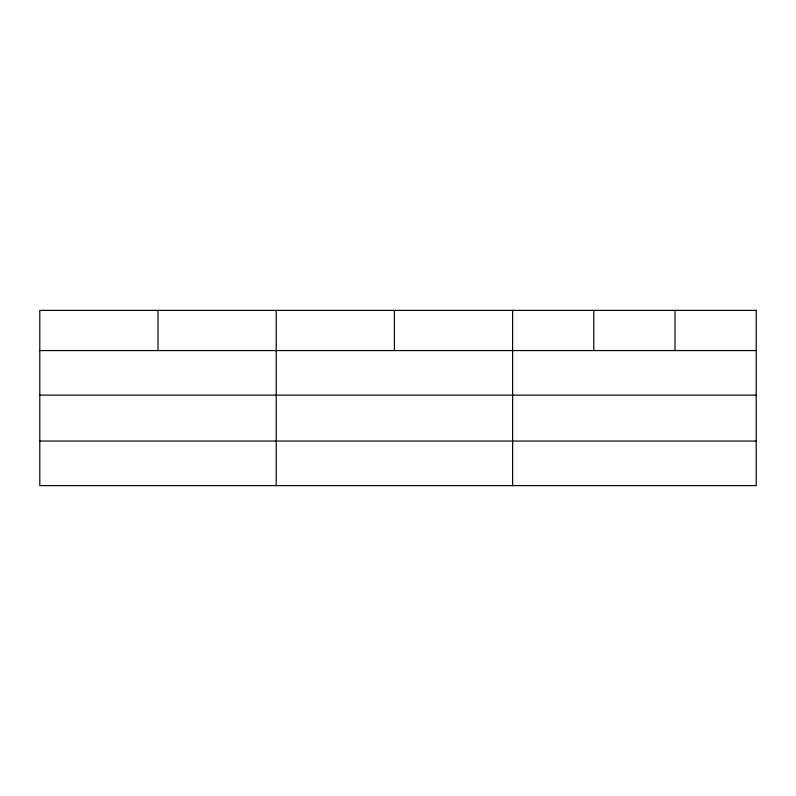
<?xml version="1.0" encoding="UTF-8"?>
<svg xmlns="http://www.w3.org/2000/svg" width="796" height="796" viewBox="0 0 796 796"><rect width="100%" height="100%" fill="white"/><g stroke="black" fill="none" stroke-linecap="round" stroke-linejoin="round"><path stroke-width="1.19" d="M39.8 350.568L756.2 350.568M39.8 395.134L756.2 395.134M39.8 441.054L756.2 441.054M675.008 310.38L675.008 350.568M593.816 310.38L593.816 350.568M512.624 310.38L512.624 485.62M394.418 310.38L394.418 350.568M276.212 310.38L276.212 485.62M158.006 310.38L158.006 350.568M756.2 310.38L39.8 310.38L39.8 485.62L756.2 485.62L756.2 310.38"/></g></svg>
